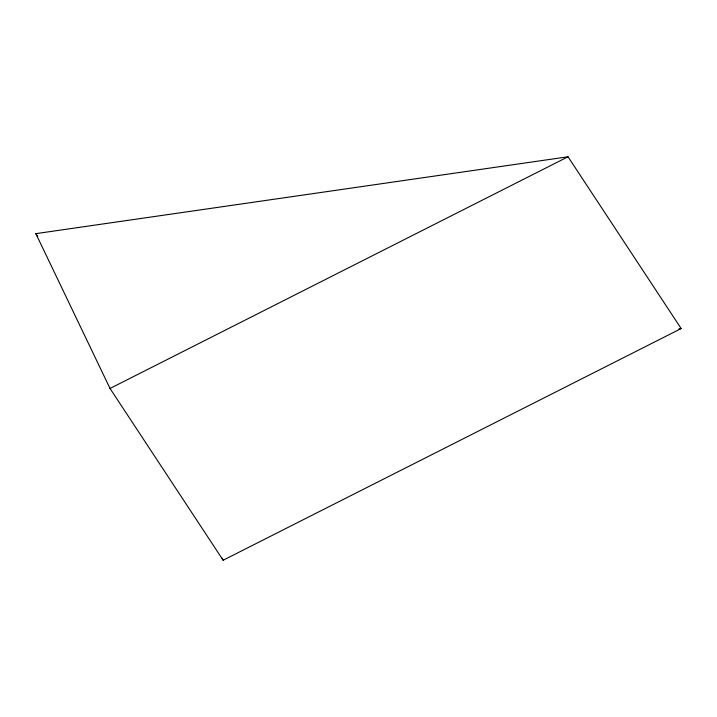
<?xml version="1.0" encoding="UTF-8"?>
<svg xmlns="http://www.w3.org/2000/svg" width="717" height="717" viewBox="0 0 717 717"><rect width="100%" height="100%" fill="white"/><g stroke="black" fill="none" stroke-linecap="round" stroke-linejoin="round"><path stroke-width="1.08" d="M110.024 388.462L568.034 156.781L681.15 328.547L223.139 560.237L110.024 388.462L35.85 233.652L568.034 156.781M678.936 328.87L681.15 328.547M35.85 233.652L37.696 236.458M222.171 558.22L223.139 560.237"/></g></svg>
